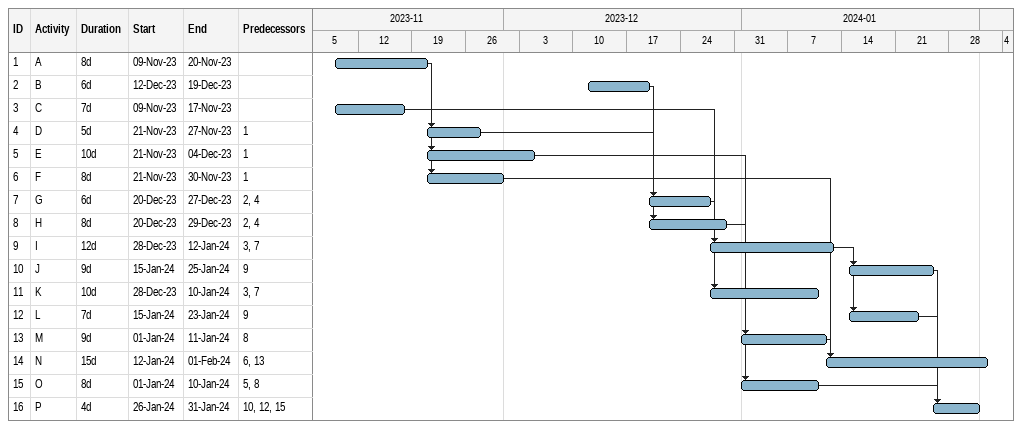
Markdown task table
| ID | Task | Duration | Start | Finish | Predecessors |
|---|---|---|---|---|---|
| 1 | A | 8d | 2023-11-09 | 2023-11-20 |  |
| 2 | B | 6d | 2023-12-12 | 2023-12-19 |  |
| 3 | C | 7d | 2023-11-09 | 2023-11-17 |  |
| 4 | D | 5d | 2023-11-21 | 2023-11-27 | 1 |
| 5 | E | 10d | 2023-11-21 | 2023-12-04 | 1 |
| 6 | F | 8d | 2023-11-21 | 2023-11-30 | 1 |
| 7 | G | 6d | 2023-12-20 | 2023-12-27 | 2, 4 |
| 8 | H | 8d | 2023-12-20 | 2023-12-29 | 2, 4 |
| 9 | I | 12d | 2023-12-28 | 2024-01-12 | 3, 7 |
| 10 | J | 9d | 2024-01-15 | 2024-01-25 | 9 |
| 11 | K | 10d | 2023-12-28 | 2024-01-10 | 3, 7 |
| 12 | L | 7d | 2024-01-15 | 2024-01-23 | 9 |
| 13 | M | 9d | 2024-01-01 | 2024-01-11 | 8 |
| 14 | N | 15d | 2024-01-12 | 2024-02-01 | 6, 13 |
| 15 | O | 8d | 2024-01-01 | 2024-01-10 | 5, 8 |
| 16 | P | 4d | 2024-01-26 | 2024-01-31 | 10, 12, 15 |
